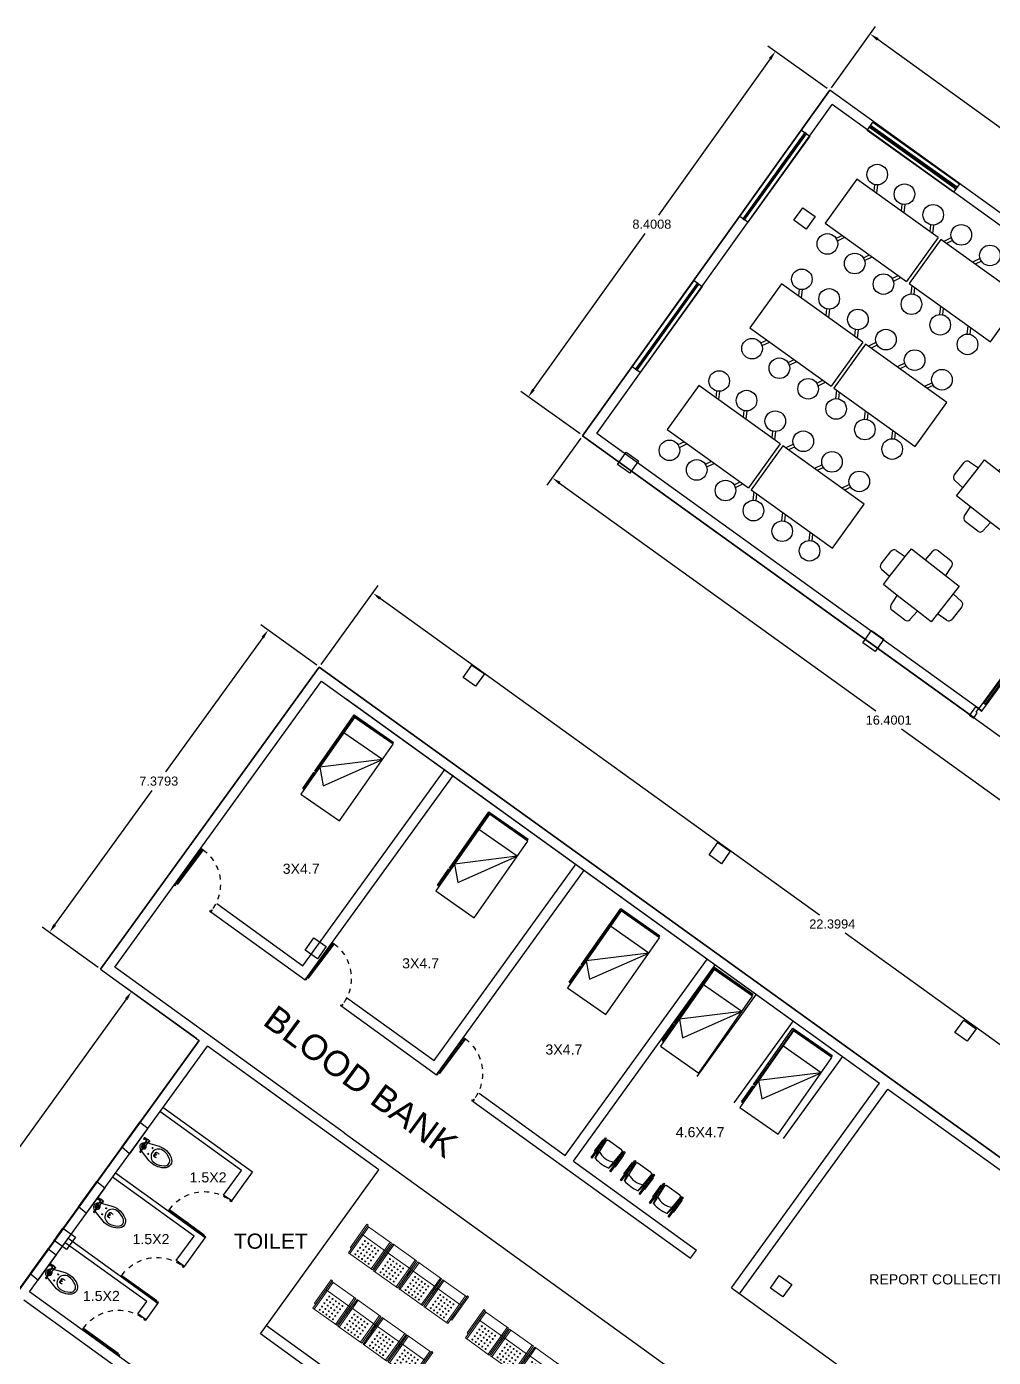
# Model space of a CAD drawing. Header units: metres. Extents: x 141303 to 146299, y 125960 to 127091.
# Drawn here: x 145969.35 to 145988.46, y 126181.59 to 126207.91 of the extents above; entities that cross this region are included whole.
import ezdxf

# ---------------------------------------------------------------- set-up
doc = ezdxf.new("R2010")
doc.units = ezdxf.units.M
doc.header["$MEASUREMENT"] = 0
doc.linetypes.add('C08_MUROS SERVICIOS$0$HIDDE100', pattern=[0.16, 0.1, -0.06])
for name, color, linetype in [('DIMENSION', 50, 'Continuous'), ('door', 12, 'Continuous'), ('FURNITURE', 6, 'Continuous'), ('WINDOW', 244, 'Continuous')]:
    doc.layers.add(name, color=color, linetype=linetype)
for name, color, linetype, lineweight in [('LETTERING', 50, 'Continuous', 30), ('new column', 4, 'Continuous', 25), ('NVMI_WALL', 7, 'Continuous', 30), ('PLINTH', 80, 'Continuous', 30)]:
    doc.layers.add(name, color=color, linetype=linetype, lineweight=lineweight)
doc.layers.get('0').off()
doc.styles.get("Standard").update_dxf_attribs({"font": 'arial.ttf'})
doc.dimstyles.get("Standard").update_dxf_attribs({"dimtxt": 0.18, "dimasz": 0.18, "dimexe": 0.18, "dimexo": 0.0625, "dimgap": 0.09, "dimtad": 0, "dimtih": 1, "dimtoh": 1, "dimdec": 4, "dimzin": 0, "dimdsep": 46, "dimtxsty": 'Standard', "dimcen": 0.09, "dimadec": 0, "dimazin": 0, "dimtfac": 1, "dimtdec": 4, "dimtofl": 0, "dimtmove": 0, "dimatfit": 3, "dimfxl": 1, "dimtolj": 1, "dimtzin": 0, "dimarcsym": 0})

# ---------------------------------------------------------------- blocks, each defined once
blk = doc.blocks.new('C08_MUROS SERVICIOS$0$DOOR 1.20')
at = {"linetype": 'C08_MUROS SERVICIOS$0$HIDDE100'}
blk.add_lwpolyline([(187.586, 86.339, -0.424767), (188.786, 87.579)], format="xyb", dxfattribs=at)
at = {"linetype": 'ByBlock'}
blk.add_lwpolyline([(188.826, 86.379), (188.826, 87.579), (188.786, 87.579), (188.786, 86.379), (188.826, 86.379)], dxfattribs=at)
for points in [[(188.826, 87.559), (188.786, 87.559), (188.786, 87.579), (188.826, 87.579)], [(188.821, 87.41), (188.791, 87.41), (188.791, 87.419), (188.821, 87.419)], [(188.796, 87.419), (188.816, 87.419), (188.816, 87.41), (188.796, 87.41)], [(188.791, 86.999), (188.821, 86.999), (188.821, 86.919), (188.791, 86.919)], [(188.826, 86.379), (188.786, 86.379), (188.786, 86.399), (188.826, 86.399)], [(188.821, 86.469), (188.791, 86.469), (188.791, 86.479), (188.821, 86.479)], [(188.796, 86.479), (188.816, 86.479), (188.816, 86.469), (188.796, 86.469)]]:
    blk.add_lwpolyline(points, close=True)
blk.add_lwpolyline([(188.821, 86.399), (188.821, 87.559), (188.791, 87.559), (188.791, 86.399)], close=True, dxfattribs=at)
for points in [[(187.576, 86.379), (187.576, 86.309), (187.606, 86.309), (187.606, 86.339), (187.586, 86.339), (187.586, 86.379), (187.576, 86.379)], [(188.836, 86.379), (188.836, 86.309), (188.806, 86.309), (188.806, 86.339), (188.826, 86.339), (188.826, 86.379), (188.836, 86.379)]]:
    blk.add_lwpolyline(points)
blk = doc.blocks.new('A$C0A95752C')
for p, q in [((35, 710), (35, 790)), ((35, 790), (75, 790)), ((35, 710), (35, 180)), ((75, 710), (35, 710)), ((75, 710), (35, 710)), ((45, 710), (45, 180)), ((65, 710), (45, 710)), ((65, 180), (65, 710)), ((75, 790), (75, 710)), ((75, 180), (75, 710)), ((1425, 790), (1425, 710)), ((1465, 790), (1425, 790)), ((1425, 710), (1465, 710)), ((1425, 180), (1425, 710)), ((1425, 710), (1465, 710)), ((1435, 180), (1435, 710)), ((1435, 710), (1455, 710)), ((1455, 710), (1455, 180)), ((1465, 710), (1465, 790)), ((1465, 710), (1465, 180)), ((35, 180), (35, 100)), ((75, 180), (35, 180)), ((35, 180), (75, 180)), ((45, 180), (65, 180)), ((75, 100), (75, 180)), ((1465, 180), (1425, 180)), ((1425, 100), (1425, 180)), ((1425, 180), (1465, 180)), ((1455, 180), (1435, 180)), ((1465, 180), (1465, 100)), ((0, 100), (0, 0)), ((35, 100), (0, 100)), ((35, 100), (75, 100)), ((35, 60), (35, 100)), ((50, 60), (35, 60)), ((50, 50), (50, 60)), ((50, 0), (50, 50)), ((1465, 100), (1425, 100)), ((1450, 50), (1450, 60)), ((1450, 60), (1465, 60)), ((1450, 0), (1450, 50)), ((1465, 100), (1500, 100)), ((1465, 60), (1465, 100)), ((1500, 100), (1500, 0)), ((0, 0), (50, 0)), ((1500, 0), (1450, 0))]:
    blk.add_line(p, q)
blk.add_arc((1422, 117), 673, 89.7657, 181.4438)
blk.add_ellipse((74, 151), major_axis=(667, -122), ratio=0.940794, start_param=0.11153, end_param=1.73917)
blk = doc.blocks.new('mesa7')
at = {"layer": 'FURNITURE', "linetype": 'ByBlock'}
for p, q in [((-0.05, 0.4), (-1.525, 0.4)), ((-1.525, 0.4), (-1.525, -0.4)), ((-1.217, 0.486), (-1.169, 0.4)), ((-1.178, 0.508), (-1.119, 0.4)), ((-0.722, 0.486), (-0.674, 0.4)), ((-0.683, 0.508), (-0.623, 0.4)), ((-0.201, 0.486), (-0.153, 0.4)), ((-0.162, 0.508), (-0.103, 0.4)), ((-0.05, -0.4), (-0.05, 0.4)), ((0, -0.4), (0, 0.4)), ((1.475, 0.4), (0, 0.4)), ((0.16, 0.508), (0.101, 0.4)), ((0.199, 0.486), (0.151, 0.4)), ((0.681, 0.508), (0.621, 0.4)), ((0.72, 0.486), (0.672, 0.4)), ((1.176, 0.508), (1.117, 0.4)), ((1.215, 0.486), (1.167, 0.4)), ((1.475, -0.4), (1.475, 0.4)), ((-1.525, -0.4), (-0.05, -0.4)), ((-1.217, -0.486), (-1.169, -0.4)), ((-1.178, -0.508), (-1.119, -0.4)), ((-0.722, -0.486), (-0.674, -0.4)), ((-0.683, -0.508), (-0.623, -0.4)), ((-0.201, -0.486), (-0.153, -0.4)), ((-0.162, -0.508), (-0.103, -0.4)), ((0, -0.4), (1.475, -0.4)), ((0.16, -0.508), (0.101, -0.4)), ((0.199, -0.486), (0.151, -0.4)), ((0.681, -0.508), (0.621, -0.4)), ((0.72, -0.486), (0.672, -0.4)), ((1.176, -0.508), (1.117, -0.4)), ((1.215, -0.486), (1.167, -0.4))]:
    blk.add_line(p, q, dxfattribs=at)
for centre in [(-1.271, 0.629), (-0.776, 0.629), (-0.255, 0.629), (0.253, 0.629), (0.774, 0.629), (1.269, 0.629), (-1.271, -0.629), (-0.776, -0.629), (-0.255, -0.629), (0.253, -0.629), (0.774, -0.629), (1.269, -0.629)]:
    blk.add_circle(centre, 0.152, dxfattribs=at)
blk = doc.blocks.new('C03_MOB-EQUIP HOSP MI-CG$0$005_HOSP_MEDINTERNA&CIRGENERAL$0$005_HOSP_MEDINTERNA&CIRGENERAL$0$Nivel 02_APOYOS Y SERVICIOS$0$CAMA')
for p, q in [((494738.526, 2131918.663), (494739.526, 2131918.663)), ((494738.526, 2131916.663), (494738.526, 2131918.663)), ((494739.526, 2131918.663), (494739.526, 2131916.663)), ((494738.487, 2131918.543), (494738.512, 2131918.543)), ((494738.512, 2131918.127), (494738.487, 2131918.127)), ((494738.526, 2131917.963), (494738.809, 2131918.246)), ((494738.809, 2131918.246), (494739.526, 2131917.061)), ((494739.526, 2131917.061), (494738.526, 2131917.963)), ((494739.526, 2131917.061), (494738.526, 2131917.061)), ((494739.526, 2131916.663), (494738.526, 2131916.663))]:
    blk.add_line(p, q)
for points in [[(494738.487, 2131918.543), (494738.487, 2131918.127)], [(494738.512, 2131918.127), (494738.512, 2131918.543)]]:
    blk.add_lwpolyline(points)
blk.add_lwpolyline([(494738.487, 2131916.625), (494739.506, 2131916.625), (494739.506, 2131916.647), (494738.512, 2131916.647), (494738.512, 2131918.093), (494738.487, 2131918.093), (494738.487, 2131916.625), (494738.487, 2131916.625)], close=True)
blk = doc.blocks.new('18140101')
for p, q in [((-0.475, -0.068), (-0.483, -0.068)), ((-0.068, -0.068), (-0.059, -0.068))]:
    blk.add_line(p, q)
for points in [[(-0.492, -0.076), (-0.492, -0.208), (-0.51, -0.208), (-0.51, 0.276), (-0.492, 0.276), (-0.492, 0.012, 0.414214), (-0.483, 0.003), (-0.475, 0.003)], [(-0.068, 0.003), (-0.059, 0.003, 0.414214), (-0.051, 0.012), (-0.051, 0.276), (-0.033, 0.276), (-0.033, -0.208), (-0.051, -0.208), (-0.051, -0.076)], [(-0.51, 0.012, 0.414214), (-0.483, -0.015), (-0.475, -0.015)], [(-0.43, -0.2, -0.414214), (-0.475, -0.156), (-0.475, 0.074), (-0.439, 0.239), (-0.465, -0.161, 0.392815), (-0.43, -0.2), (-0.112, -0.2, 0.392815), (-0.078, -0.161), (-0.104, 0.239), (-0.068, 0.074), (-0.068, -0.156, -0.414214), (-0.112, -0.2)], [(-0.068, -0.015), (-0.059, -0.015, 0.414214), (-0.033, 0.012, 0.414214)], [(-0.475, -0.05), (-0.483, -0.05, 0.414214), (-0.51, -0.076, 0.414214)], [(-0.033, -0.076, 0.414214), (-0.059, -0.05), (-0.068, -0.05)]]:
    blk.add_lwpolyline(points, format="xyb")
for points in [[(-0.51, 0.138), (-0.528, 0.138), (-0.528, -0.147), (-0.51, -0.147)], [(-0.033, 0.138), (-0.015, 0.138), (-0.015, -0.147), (-0.033, -0.147)]]:
    blk.add_lwpolyline(points)
for centre, radius, start, end in [((-0.272, -0.28), 0.406, 64.1271, 115.8575), ((-0.271, -0.445), 0.704, 76.2765, 103.7235), ((-0.483, -0.076), 0.00883, 90, 180), ((-0.059, -0.076), 0.00883, 0, 90)]:
    blk.add_arc(centre, radius, start, end)
blk = doc.blocks.new('MESA CUADRADA SET-03')
at = {"layer": 'FURNITURE'}
for p, q in [((-0.252, 0.453), (-0.236, 0.671)), ((-0.157, 0.746), (0.157, 0.746)), ((0.236, 0.671), (0.252, 0.453)), ((-0.597, 0.252), (-0.597, 0.453)), ((-0.597, 0.453), (-0.252, 0.453)), ((-0.252, 0.453), (0.252, 0.453)), ((0.252, 0.453), (0.603, 0.453)), ((0.603, 0.453), (0.603, 0.251)), ((-0.89, -0.157), (-0.89, 0.157)), ((-0.816, 0.236), (-0.597, 0.252)), ((-0.597, -0.252), (-0.597, 0.252)), ((0.603, 0.251), (0.603, -0.251)), ((0.603, 0.251), (0.816, 0.236)), ((0.89, 0.157), (0.89, -0.157)), ((-0.597, -0.252), (-0.816, -0.236)), ((-0.597, -0.447), (-0.597, -0.252)), ((0.816, -0.236), (0.603, -0.251)), ((0.603, -0.251), (0.603, -0.447)), ((-0.252, -0.447), (-0.597, -0.447)), ((0.252, -0.447), (-0.252, -0.447)), ((-0.236, -0.671), (-0.252, -0.447)), ((0.252, -0.447), (0.236, -0.671)), ((0.603, -0.447), (0.252, -0.447)), ((0.157, -0.746), (-0.157, -0.746))]:
    blk.add_line(p, q, dxfattribs=at)
for centre, start, end in [((-0.157, 0.666), 90, 175.9667), ((0.157, 0.666), 4.0333, 90), ((-0.81, 0.157), 94.0333, 180), ((0.81, 0.157), 0, 85.9667), ((-0.81, -0.157), 180, 265.9667), ((0.81, -0.157), 274.0333, 0), ((-0.157, -0.666), 184.0333, 270), ((0.157, -0.666), 270, 355.9667)]:
    blk.add_arc(centre, 0.08, start, end, dxfattribs=at)
blk = doc.blocks.new('*D324')
at = {"layer": 'Defpoints', "color": 0, "transparency": 16777216}
for p in [(145972.754, 126187.857), (145954.759, 126165.727), (145956.093, 126164.765)]:
    blk.add_point(p, dxfattribs=at)
at = {"layer": 'DIMENSION', "color": 0, "lineweight": -2, "transparency": 16777216}
for p, q in [((145972.704, 126187.893), (145971.274, 126188.925)), ((145971.315, 126188.673), (145963.221, 126177.455)), ((145954.864, 126165.873), (145962.958, 126177.091)), ((145956.042, 126164.801), (145954.613, 126165.833))]:
    blk.add_line(p, q, dxfattribs=at)
at = {"layer": 'DIMENSION', "color": 0, "transparency": 16777216}
for points in [[(145971.291, 126188.691), (145971.339, 126188.656), (145971.42, 126188.819)], [(145954.84, 126165.891), (145954.888, 126165.856), (145954.759, 126165.727)]]:
    blk.add_solid(points, dxfattribs=at)
at = {"layer": 'DIMENSION', "color": 0, "transparency": 16777216, "insert": (145963.09, 126177.273), "char_height": 0.18, "attachment_point": 5}
blk.add_mtext('\\A1;28.4754', dxfattribs=at)
blk = doc.blocks.new('*D325')
at = {"layer": 'Defpoints', "color": 0, "transparency": 16777216}
for p in [(145974.121, 126195.975), (145975.133, 126195.243), (145970.809, 126189.263)]:
    blk.add_point(p, dxfattribs=at)
at = {"layer": 'DIMENSION', "color": 0, "lineweight": -2, "transparency": 16777216}
for p, q in [((145974.015, 126195.829), (145972.09, 126193.167)), ((145975.082, 126195.28), (145973.975, 126196.08)), ((145969.903, 126190.141), (145971.827, 126192.803)), ((145970.759, 126189.3), (145969.651, 126190.1))]:
    blk.add_line(p, q, dxfattribs=at)
at = {"layer": 'DIMENSION', "color": 0, "transparency": 16777216}
for points in [[(145973.991, 126195.847), (145974.04, 126195.811), (145974.121, 126195.975)], [(145969.878, 126190.158), (145969.927, 126190.123), (145969.797, 126189.995)]]:
    blk.add_solid(points, dxfattribs=at)
at = {"layer": 'DIMENSION', "color": 0, "transparency": 16777216, "insert": (145971.959, 126192.985), "char_height": 0.18, "attachment_point": 5}
blk.add_mtext('\\A1;7.3793', dxfattribs=at)
blk = doc.blocks.new('*D326')
at = {"layer": 'Defpoints', "color": 0, "transparency": 16777216}
for p in [(145975.133, 126195.243), (145994.36, 126183.61), (145993.304, 126182.146)]:
    blk.add_point(p, dxfattribs=at)
at = {"layer": 'DIMENSION', "color": 0, "lineweight": -2, "transparency": 16777216}
for p, q in [((145975.17, 126195.294), (145976.294, 126196.854)), ((145976.335, 126196.603), (145985.022, 126190.341)), ((145994.214, 126183.716), (145985.527, 126189.977)), ((145993.341, 126182.196), (145994.465, 126183.756))]:
    blk.add_line(p, q, dxfattribs=at)
at = {"layer": 'DIMENSION', "color": 0, "transparency": 16777216}
for points in [[(145976.353, 126196.627), (145976.317, 126196.578), (145976.189, 126196.708)], [(145994.232, 126183.74), (145994.197, 126183.691), (145994.36, 126183.61)]]:
    blk.add_solid(points, dxfattribs=at)
at = {"layer": 'DIMENSION', "color": 0, "transparency": 16777216, "insert": (145985.275, 126190.159), "char_height": 0.18, "attachment_point": 5}
blk.add_mtext('\\A1;22.3994', dxfattribs=at)
blk = doc.blocks.new('*D349')
at = {"layer": 'Defpoints', "color": 0, "transparency": 16777216}
for p in [(145985.224, 126206.654), (145992.628, 126203.009), (145991.826, 126201.895)]:
    blk.add_point(p, dxfattribs=at)
at = {"layer": 'DIMENSION', "color": 0, "lineweight": -2, "transparency": 16777216}
for p, q in [((145985.261, 126206.705), (145986.132, 126207.913)), ((145986.173, 126207.662), (145989.075, 126205.57)), ((145992.482, 126203.114), (145989.58, 126205.206)), ((145991.862, 126201.946), (145992.733, 126203.155))]:
    blk.add_line(p, q, dxfattribs=at)
at = {"layer": 'DIMENSION', "color": 0, "transparency": 16777216}
for points in [[(145986.19, 126207.686), (145986.155, 126207.638), (145986.027, 126207.767)], [(145992.5, 126203.138), (145992.465, 126203.09), (145992.628, 126203.009)]]:
    blk.add_solid(points, dxfattribs=at)
at = {"layer": 'DIMENSION', "color": 0, "transparency": 16777216, "insert": (145989.328, 126205.388), "char_height": 0.18, "attachment_point": 5}
blk.add_mtext('\\A1;8.1376', dxfattribs=at)
blk = doc.blocks.new('*D350')
at = {"layer": 'Defpoints', "color": 0, "transparency": 16777216}
for p in [(145984.151, 126207.421), (145985.224, 126206.654), (145980.339, 126199.82)]:
    blk.add_point(p, dxfattribs=at)
at = {"layer": 'DIMENSION', "color": 0, "lineweight": -2, "transparency": 16777216}
for p, q in [((145985.173, 126206.69), (145984.004, 126207.526)), ((145984.046, 126207.275), (145981.838, 126204.186)), ((145979.37, 126200.734), (145981.578, 126203.822)), ((145980.288, 126199.856), (145979.119, 126200.692))]:
    blk.add_line(p, q, dxfattribs=at)
at = {"layer": 'DIMENSION', "color": 0, "transparency": 16777216}
for points in [[(145984.022, 126207.292), (145984.07, 126207.257), (145984.151, 126207.421)], [(145979.345, 126200.751), (145979.394, 126200.716), (145979.265, 126200.587)]]:
    blk.add_solid(points, dxfattribs=at)
at = {"layer": 'DIMENSION', "color": 0, "transparency": 16777216, "insert": (145981.708, 126204.004), "char_height": 0.18, "attachment_point": 5}
blk.add_mtext('\\A1;8.4008', dxfattribs=at)
blk = doc.blocks.new('*D351')
at = {"layer": 'Defpoints', "color": 0, "transparency": 16777216}
for p in [(145980.339, 126199.82), (145979.739, 126198.988), (145993.644, 126190.231)]:
    blk.add_point(p, dxfattribs=at)
at = {"layer": 'DIMENSION', "color": 0, "lineweight": -2, "transparency": 16777216}
for p, q in [((145980.302, 126199.769), (145979.634, 126198.841)), ((145979.885, 126198.882), (145986.139, 126194.375)), ((145992.898, 126189.504), (145986.644, 126194.011)), ((145993.607, 126190.18), (145992.939, 126189.253))]:
    blk.add_line(p, q, dxfattribs=at)
at = {"layer": 'DIMENSION', "color": 0, "transparency": 16777216}
for points in [[(145979.903, 126198.907), (145979.867, 126198.858), (145979.739, 126198.988)], [(145992.915, 126189.528), (145992.88, 126189.48), (145993.044, 126189.399)]]:
    blk.add_solid(points, dxfattribs=at)
at = {"layer": 'DIMENSION', "color": 0, "transparency": 16777216, "insert": (145986.391, 126194.193), "char_height": 0.18, "attachment_point": 5}
blk.add_mtext('\\A1;16.4001', dxfattribs=at)
blk = doc.blocks.new('flux caroni')
for p, q in [((-0.085, -0.238), (-0.055, -0.238)), ((-0.07, -0.223), (-0.07, -0.253)), ((-0.037, -0.076), (-0.037, -0.096)), ((0.036, -0.086), (-0.036, -0.086)), ((0, -0.121), (0, -0.05)), ((0.101, -0.068), (0.024, -0.068)), ((0.101, -0.103), (0.024, -0.103)), ((0.055, -0.238), (0.085, -0.238)), ((0.07, -0.223), (0.07, -0.253)), ((0.123, -0.062), (0.123, -0.005)), ((0.131, -0.062), (0.131, -0.052)), ((0.146, -0.052), (0.146, -0.062)), ((0.154, -0.005), (0.154, -0.062))]:
    blk.add_line(p, q)
for points in [[(0.118, 0), (0.121, -0.005), (0.156, -0.005), (0.159, 0)], [(-0.04, -0.076), (-0.042, -0.079), (-0.042, -0.092), (-0.04, -0.096)], [(-0.028, -0.076), (-0.04, -0.076), (-0.04, -0.096), (-0.028, -0.096)]]:
    blk.add_lwpolyline(points)
for points in [[(0.1, -0.103), (0.171, -0.329, -0.220845), (0.12, -0.641, -0.267949), (0, -0.711, -0.267949), (-0.12, -0.641, -0.220845), (-0.171, -0.329), (-0.097, -0.094, -0.200507)], [(-0.042, -0.079), (-0.123, -0.075, 0.428639), (-0.129, -0.08), (-0.129, -0.085), (-0.129, -0.09, 0.42603), (-0.123, -0.095), (-0.042, -0.092)], [(-0.09, -0.077, -0.184776), (-0.017, -0.013, -0.178359), (0.017, -0.013, -0.164856), (0.085, -0.068)], [(0.106, -0.103), (0.115, -0.103, -0.39071), (0.121, -0.109, 0.39071), (0.122, -0.11), (0.153, -0.11, 0.368077), (0.154, -0.109, 0.077411), (0.154, -0.062)], [(0.106, -0.068), (0.115, -0.068, 0.331964), (0.122, -0.062)], [(0.122, -0.11), (0.122, -0.111, 0.414214), (0.123, -0.112), (0.152, -0.112, 0.414214), (0.153, -0.111), (0.153, -0.11)], [(0.152, -0.112), (0.152, -0.116, -0.414214), (0.151, -0.117), (0.124, -0.117, -0.414214), (0.123, -0.116), (0.123, -0.112)], [(0.148, -0.117), (0.148, -0.12, -0.414214), (0.147, -0.121), (0.137, -0.121), (0.127, -0.121, -0.414214), (0.126, -0.12), (0.126, -0.117)], [(-0.044, -0.411, -0.060428), (-0.049, -0.358, -0.405477), (-0.034, -0.344), (0, -0.344), (0.034, -0.344, -0.405477), (0.049, -0.358, -0.060428), (0.044, -0.411)], [(0.048, -0.381, 0.43678), (0.019, -0.349), (0, -0.349), (-0.019, -0.349, 0.43678), (-0.048, -0.381)], [(0.004, -0.361), (0.004, -0.364, 0.310791), (0.006, -0.366, -0.034503), (0.007, -0.367, -0.106031), (0.009, -0.369, -0.162613), (0.01, -0.371, -0.162613), (0.009, -0.373, -0.106031), (0.007, -0.375, -0.069899), (0.004, -0.376, -0.056135), (0, -0.376, -0.056135), (-0.004, -0.376, -0.069899), (-0.007, -0.375, -0.106031), (-0.009, -0.373, -0.162613), (-0.01, -0.371, -0.162613), (-0.009, -0.369, -0.106031), (-0.007, -0.367, -0.034503), (-0.006, -0.366, 0.310791), (-0.004, -0.364), (-0.004, -0.361)]]:
    blk.add_lwpolyline(points, format="xyb")
for points in [[(0.104, -0.106), (0.104, -0.106, -0.414214), (0.101, -0.103), (0.101, -0.068, -0.414214), (0.104, -0.065), (0.104, -0.065, -0.414214), (0.106, -0.068), (0.106, -0.103, -0.414214)], [(0, -0.673, 0.267949), (0.087, -0.622, 0.149412), (0.146, -0.431, 0.414214), (0, -0.285, 0.414214), (-0.146, -0.431, 0.149412), (-0.087, -0.622, 0.267949)]]:
    blk.add_lwpolyline(points, format="xyb", close=True)
blk.add_lwpolyline([(0.155, -0.062), (0.122, -0.062), (0.121, -0.061), (0.121, -0.053), (0.122, -0.052), (0.155, -0.052), (0.156, -0.053), (0.156, -0.061)], close=True)
for centre, radius in [((-0.07, -0.238), 0.008), ((0, -0.086), 0.0297), ((0, -0.086), 0.0204), ((0.07, -0.238), 0.008)]:
    blk.add_circle(centre, radius)
for start, end in [(21.9459, 172.1193), (187.7161, 338.3331)]:
    blk.add_arc((0, -0.086), 0.0474, start, end)
blk = doc.blocks.new('C05 _MOB-EQUIP URGENCIAS Y TOCOCIRUGÍA$0$006_URGENCIAS & TOCOCIRUGÍA$0$sala espera urgencias')
at = {"lineweight": 0}
for p, q in [((261.572, -7.31), (260.992, -7.31)), ((262.182, -7.31), (261.602, -7.31)), ((262.792, -7.31), (262.212, -7.31)), ((263.402, -7.31), (262.822, -7.31))]:
    blk.add_line(p, q, dxfattribs=at)
for points in [[(260.992, -6.96), (260.962, -6.96), (260.962, -7.53), (260.992, -7.53)], [(260.992, -6.86), (261.572, -6.86), (261.572, -7.31), (260.992, -7.31)], [(261.022, -6.86), (260.992, -6.86), (260.992, -7.51), (261.022, -7.51)], [(261.542, -6.86), (261.572, -6.86), (261.572, -7.51), (261.542, -7.51)], [(261.602, -6.86), (262.182, -6.86), (262.182, -7.31), (261.602, -7.31)], [(261.632, -6.86), (261.602, -6.86), (261.602, -7.51), (261.632, -7.51)], [(262.152, -6.86), (262.182, -6.86), (262.182, -7.51), (262.152, -7.51)], [(262.212, -6.86), (262.792, -6.86), (262.792, -7.31), (262.212, -7.31)], [(262.242, -6.86), (262.212, -6.86), (262.212, -7.51), (262.242, -7.51)], [(262.762, -6.86), (262.792, -6.86), (262.792, -7.51), (262.762, -7.51)], [(262.822, -6.86), (263.402, -6.86), (263.402, -7.31), (262.822, -7.31)], [(262.852, -6.86), (262.822, -6.86), (262.822, -7.51), (262.852, -7.51)], [(263.372, -6.86), (263.402, -6.86), (263.402, -7.51), (263.372, -7.51)], [(263.402, -6.96), (263.432, -6.96), (263.432, -7.53), (263.402, -7.53)], [(260.992, -7.31), (261.572, -7.31), (261.572, -7.51), (260.992, -7.51)], [(261.572, -7.175), (261.602, -7.175), (261.602, -7.265), (261.572, -7.265)], [(261.602, -7.31), (262.182, -7.31), (262.182, -7.51), (261.602, -7.51)], [(262.182, -7.175), (262.212, -7.175), (262.212, -7.265), (262.182, -7.265)], [(262.212, -7.31), (262.792, -7.31), (262.792, -7.51), (262.212, -7.51)], [(262.792, -7.175), (262.822, -7.175), (262.822, -7.265), (262.792, -7.265)], [(262.822, -7.31), (263.402, -7.31), (263.402, -7.51), (262.822, -7.51)]]:
    blk.add_lwpolyline(points, close=True, dxfattribs=at)
for centre in [(261.122, -6.915), (261.122, -6.995), (261.122, -7.075), (261.202, -6.915), (261.202, -6.995), (261.202, -7.075), (261.282, -6.915), (261.282, -6.995), (261.282, -7.075), (261.362, -6.915), (261.362, -6.995), (261.362, -7.075), (261.442, -6.915), (261.442, -6.995), (261.442, -7.075), (261.732, -6.915), (261.732, -6.995), (261.732, -7.075), (261.812, -6.915), (261.812, -6.995), (261.812, -7.075), (261.892, -6.915), (261.892, -6.995), (261.892, -7.075), (261.972, -6.915), (261.972, -6.995), (261.972, -7.075), (262.052, -6.915), (262.052, -6.995), (262.052, -7.075), (262.342, -6.915), (262.342, -6.995), (262.342, -7.075), (262.422, -6.915), (262.422, -6.995), (262.422, -7.075), (262.502, -6.915), (262.502, -6.995), (262.502, -7.075), (262.582, -6.915), (262.582, -6.995), (262.582, -7.075), (262.662, -6.915), (262.662, -6.995), (262.662, -7.075), (262.952, -6.915), (262.952, -6.995), (262.952, -7.075), (263.032, -6.915), (263.032, -6.995), (263.032, -7.075), (263.112, -6.915), (263.112, -6.995), (263.112, -7.075), (263.192, -6.915), (263.192, -6.995), (263.192, -7.075), (263.272, -6.915), (263.272, -6.995), (263.272, -7.075), (261.122, -7.156), (261.122, -7.236), (261.202, -7.156), (261.202, -7.236), (261.282, -7.156), (261.282, -7.236), (261.362, -7.156), (261.362, -7.236), (261.442, -7.156), (261.442, -7.236), (261.732, -7.156), (261.732, -7.236), (261.812, -7.156), (261.812, -7.236), (261.892, -7.156), (261.892, -7.236), (261.972, -7.156), (261.972, -7.236), (262.052, -7.156), (262.052, -7.236), (262.342, -7.156), (262.342, -7.236), (262.422, -7.156), (262.422, -7.236), (262.502, -7.156), (262.502, -7.236), (262.582, -7.156), (262.582, -7.236), (262.662, -7.156), (262.662, -7.236), (262.952, -7.156), (262.952, -7.236), (263.032, -7.156), (263.032, -7.236), (263.112, -7.156), (263.112, -7.236), (263.192, -7.156), (263.192, -7.236), (263.272, -7.156), (263.272, -7.236)]:
    blk.add_circle(centre, 0.01, dxfattribs=at)
blk = doc.blocks.new('C05 _MUROS URGENCIAS Y TOCOCIRUGÍA$0$VENTANA FACH  2.10 X 1.00')
at = {"elevation": 0}
for points in [[(194.2, -606.543), (194.2, -606.583), (194.24, -606.583), (194.24, -606.543)], [(196.26, -606.543), (196.26, -606.583), (196.3, -606.583), (196.3, -606.543)]]:
    blk.add_lwpolyline(points, close=True, dxfattribs=at)
at = {"layer": 'door', "linetype": 'ByBlock', "elevation": 0}
for points in [[(196.3, -606.663), (194.2, -606.663), (194.2, -606.463), (196.3, -606.463), (196.3, -606.663)], [(194.24, -606.553), (196.26, -606.553)], [(194.24, -606.563), (196.26, -606.563)], [(194.24, -606.573), (196.26, -606.573)]]:
    blk.add_lwpolyline(points, dxfattribs=at)
blk.add_lwpolyline([(194.2, -606.583), (196.3, -606.583), (196.3, -606.543), (194.2, -606.543)], close=True, dxfattribs=at)

msp = doc.modelspace()

# ---------------------------------------------------------------- linework, layer by layer
at = {"layer": 'new column'}
for p, q in [((145984.51752, 126204.08296), (145984.69146, 126204.32739)), ((145984.69146, 126204.32739), (145984.93589, 126204.15345)), ((145984.76195, 126203.90902), (145984.51752, 126204.08296)), ((145984.93589, 126204.15345), (145984.76195, 126203.90902)), ((145981.0257, 126199.24969), (145981.19964, 126199.49412)), ((145981.19964, 126199.49412), (145981.44407, 126199.32018)), ((145981.44407, 126199.32018), (145981.27013, 126199.07575)), ((145981.27013, 126199.07575), (145981.0257, 126199.24969)), ((145985.87862, 126195.7237), (145986.05256, 126195.96812)), ((145986.05256, 126195.96812), (145986.29699, 126195.79418)), ((145986.12305, 126195.54976), (145985.87862, 126195.7237)), ((145986.29699, 126195.79418), (145986.12305, 126195.54976)), ((145977.97786, 126195.03688), (145978.1518, 126195.2813)), ((145978.1518, 126195.2813), (145978.39622, 126195.10736)), ((145978.39622, 126195.10736), (145978.22228, 126194.86294)), ((145978.22228, 126194.86294), (145977.97786, 126195.03688)), ((145982.83811, 126191.52703), (145983.01204, 126191.77146)), ((145983.01204, 126191.77146), (145983.25647, 126191.59752)), ((145983.08253, 126191.35309), (145982.83811, 126191.52703)), ((145983.25647, 126191.59752), (145983.08253, 126191.35309)), ((145974.85093, 126189.64327), (145975.02487, 126189.8877)), ((145975.02487, 126189.8877), (145975.26929, 126189.71376)), ((145975.09536, 126189.46933), (145974.85093, 126189.64327)), ((145975.26929, 126189.71376), (145975.09536, 126189.46933)), ((145987.70013, 126188.01324), (145987.87407, 126188.25767)), ((145987.87407, 126188.25767), (145988.1185, 126188.08373)), ((145987.94456, 126187.83931), (145987.70013, 126188.01324)), ((145988.1185, 126188.08373), (145987.94456, 126187.83931)), ((145969.89104, 126183.89619), (145970.06498, 126184.14061)), ((145970.06498, 126184.14061), (145970.30941, 126183.96667)), ((145970.13547, 126183.72225), (145969.89104, 126183.89619)), ((145970.30941, 126183.96667), (145970.13547, 126183.72225)), ((145984.05463, 126182.95823), (145984.22857, 126183.20266)), ((145984.22857, 126183.20266), (145984.473, 126183.02872)), ((145984.29906, 126182.78429), (145984.05463, 126182.95823)), ((145984.473, 126183.02872), (145984.29906, 126182.78429))]:
    msp.add_line(p, q, dxfattribs=at)
at = {"layer": 'NVMI_WALL'}
for p, q in [((145980.33871, 126199.81973), (145985.22428, 126206.65386)), ((145991.87646, 126201.85913), (145985.22428, 126206.65386)), ((145980.61773, 126199.86612), (145985.27021, 126206.37422)), ((145991.9224, 126201.57948), (145985.27021, 126206.37422)), ((145988.0772, 126194.24297), (145980.33917, 126199.82036)), ((145988.23551, 126194.3754), (145980.61773, 126199.86612)), ((145970.80944, 126189.26295), (145975.13311, 126195.24292)), ((145975.13311, 126195.24292), (145993.30433, 126182.14554)), ((145971.0887, 126189.30784), (145975.17817, 126194.9639)), ((145975.17817, 126194.9639), (145986.21099, 126187.01171)), ((145975.6563, 126194.61928), (145986.21099, 126187.01171)), ((145974.80883, 126189.3329), (145977.62106, 126193.22244)), ((145974.85372, 126189.05364), (145977.78314, 126193.10526)), ((145978.34199, 126192.68349), (145978.3504, 126192.69512)), ((145977.40201, 126187.45796), (145980.21425, 126191.3475)), ((145977.4469, 126187.1787), (145980.37632, 126191.23032)), ((145973.10705, 126190.56333), (145974.80883, 126189.3329)), ((145981.1002, 126190.69544), (145981.10566, 126190.70299)), ((145972.98986, 126190.40125), (145974.85372, 126189.05364)), ((145970.80944, 126189.26295), (145972.75433, 126187.85674)), ((145975.62677, 126186.0267), (145971.0887, 126189.30784)), ((145979.99519, 126185.58302), (145982.80743, 126189.47257)), ((145979.99519, 126185.58302), (145982.80743, 126189.47257)), ((145980.15727, 126185.46584), (145982.96951, 126189.35538)), ((145982.60544, 126187.14513), (145983.77988, 126188.76946)), ((145975.55573, 126188.54607), (145977.4469, 126187.1787)), ((145975.67291, 126188.70814), (145977.40201, 126187.45796)), ((145983.33555, 126186.61888), (145984.50921, 126188.24214)), ((145966.0648, 126178.60461), (145972.75433, 126187.85674)), ((145969.4047, 126182.8826), (145972.9202, 126187.74482)), ((145976.31008, 126185.29386), (145972.9202, 126187.74482)), ((145974.52726, 126186.58288), (145972.9202, 126187.74482)), ((145984.30904, 126185.91721), (145985.48166, 126187.53903)), ((145983.28157, 126182.96009), (145986.21099, 126187.01171)), ((145983.44364, 126182.84291), (145986.37324, 126186.89476)), ((145986.37324, 126186.89476), (145993.18738, 126181.98329)), ((145978.17623, 126186.65138), (145982.4712, 126183.54601)), ((145978.29342, 126186.81345), (145979.99519, 126185.58302)), ((145973.59171, 126185.2849), (145971.98274, 126186.44823)), ((145973.81225, 126185.24884), (145972.04133, 126186.52927)), ((145975.62677, 126186.0267), (145982.2718, 126181.22217)), ((145980.15727, 126185.46584), (145982.58838, 126183.70808)), ((145972.65616, 126183.98693), (145971.04527, 126185.15164)), ((145972.8767, 126183.95086), (145971.10386, 126185.23268)), ((145973.24088, 126184.79816), (145973.59171, 126185.2849)), ((145973.40295, 126184.68098), (145973.81225, 126185.24884)), ((145973.9712, 126182.04891), (145976.3118, 126185.29626)), ((145973.40403, 126184.6802), (145973.24088, 126184.79816)), ((145972.30532, 126183.50018), (145972.65616, 126183.98693)), ((145984.16027, 126184.17541), (145984.16447, 126184.17238)), ((145971.7206, 126182.68895), (145970.1078, 126183.85505)), ((145971.94115, 126182.65289), (145970.16639, 126183.93608)), ((145972.4674, 126183.383), (145972.8767, 126183.95086)), ((145972.46848, 126183.38222), (145972.30532, 126183.50018)), ((145982.4712, 126183.54601), (145982.58838, 126183.70808)), ((145983.28157, 126182.96009), (145986.36097, 126180.7336)), ((145971.8807, 126180.84559), (145969.28751, 126182.72053)), ((145971.98559, 126181.01655), (145969.4047, 126182.8826)), ((145971.54519, 126182.44558), (145971.7206, 126182.68895)), ((145971.70726, 126182.32839), (145971.54519, 126182.44558)), ((145971.70726, 126182.32839), (145971.94115, 126182.65289)), ((145979.93194, 126177.98595), (145974.08814, 126182.21116)), ((145979.81475, 126177.82387), (145973.9712, 126182.04891))]:
    msp.add_line(p, q, dxfattribs=at)
at = {"layer": 'PLINTH'}
for p, q in [((145985.22428, 126206.65386), (145980.33917, 126199.82036)), ((145991.87646, 126201.85913), (145985.22428, 126206.65386)), ((145980.33917, 126199.82036), (145993.64353, 126190.23089)), ((145975.13311, 126195.24292), (145970.80944, 126189.26295)), ((145989.5514, 126184.85055), (145975.13311, 126195.24292)), ((145970.80944, 126189.26295), (145972.75433, 126187.85674)), ((145972.75433, 126187.85674), (145956.05617, 126164.71408))]:
    msp.add_line(p, q, dxfattribs=at)
at = {"layer": 'WINDOW'}
for p, q in [((145971.22618, 126185.74223), (145971.5862, 126186.23781)), ((145971.74502, 126186.11731), (145971.37959, 126185.61481)), ((145971.5862, 126186.23781), (145971.74502, 126186.11731)), ((145971.37964, 126185.61482), (145971.22618, 126185.74223)), ((145970.37142, 126184.56736), (145970.73143, 126185.06294)), ((145970.73143, 126185.06294), (145970.89026, 126184.94244)), ((145970.89026, 126184.94244), (145970.52483, 126184.43994)), ((145970.52488, 126184.43995), (145970.37142, 126184.56736)), ((145969.41348, 126183.238), (145969.7735, 126183.73357)), ((145969.7735, 126183.73357), (145969.93232, 126183.61307)), ((145969.93232, 126183.61307), (145969.56689, 126183.11057)), ((145969.56694, 126183.11058), (145969.41348, 126183.238))]:
    msp.add_line(p, q, dxfattribs=at)

# ---------------------------------------------------------------- block references
at = {"layer": 'door'}
for name, p, xscale, yscale, zscale, rotation in [('A$C0A95752C', (145990.4123, 126192.52856), -0.001997828450149831, 0.001997828450149832, 0.001997828450149832, 323.9179439976875), ('C08_MUROS SERVICIOS$0$DOOR 1.20', (146042.71167, 126061.70865), -0.7088458887546231, 0.7088458887546228, 0.7088458887546228, 323.1595879282534), ('C08_MUROS SERVICIOS$0$DOOR 1.20', (146045.29976, 126059.84651), -0.7088458887546231, 0.7088458887546228, 0.7088458887546228, 323.1595879282534), ('C08_MUROS SERVICIOS$0$DOOR 1.20', (146047.89559, 126057.96553), -0.7088458887546231, 0.7088458887546228, 0.7088458887546228, 323.1595879282534), ('C08_MUROS SERVICIOS$0$DOOR 1.20', (146100.72705, 126256.8611), -0.7088458887546228, 0.7088458887546228, 0.7088458887546228, 54.25720381710381), ('C08_MUROS SERVICIOS$0$DOOR 1.20', (146099.78673, 126255.55914), -0.7088458887546228, 0.7088458887546228, 0.7088458887546228, 54.25720381710381), ('C08_MUROS SERVICIOS$0$DOOR 1.20', (146099.02585, 126254.51613), -0.7088458887546228, 0.7088458887546228, 0.7088458887546228, 54.25720381710381)]:
    msp.add_blockref(name, p, dxfattribs=dict(at, xscale=xscale, yscale=yscale, zscale=zscale, rotation=rotation))
at = {"layer": 'FURNITURE', "xscale": 1.341948139355893, "yscale": 1.341948139355893, "zscale": 1.341948139355893, "rotation": 144.3473204926615}
for p in [(145987.05519, 126203.3071), (145985.56588, 126201.23551), (145983.93161, 126199.22351)]:
    msp.add_blockref('mesa7', p, dxfattribs=at)
at = {"layer": 'FURNITURE', "rotation": 142.0054175784383}
for p in [(145988.48601, 126198.61596), (145987.03905, 126196.85928)]:
    msp.add_blockref('MESA CUADRADA SET-03', p, dxfattribs=at)
at = {"layer": 'FURNITURE', "linetype": 'ByBlock', "lineweight": 0, "xscale": -0.9261088121383856, "yscale": 0.9261088121383853, "zscale": 0.9261088121383854, "rotation": 145.0482691854597}
for p in [(901532.90617, 2006956.65963), (901535.571, 2006954.74492), (901538.17595, 2006952.83021), (901540.01611, 2006951.67354), (901541.5828, 2006950.46243)]:
    msp.add_blockref('C03_MOB-EQUIP HOSP MI-CG$0$005_HOSP_MEDINTERNA&CIRGENERAL$0$005_HOSP_MEDINTERNA&CIRGENERAL$0$Nivel 02_APOYOS Y SERVICIOS$0$CAMA', p, dxfattribs=at)
at = {"layer": 'FURNITURE', "extrusion": (-9.52109e-24, -2.30407e-23, -1), "xscale": -1.021510850963692, "yscale": 1.021510850963692, "zscale": 1.021510850963692, "rotation": 304.2264157423985}
for p in [(-145971.59155, 126185.8062), (-145970.67793, 126184.6146), (-145969.72958, 126183.30644)]:
    msp.add_blockref('flux caroni', p, dxfattribs=at)
at = {"layer": 'FURNITURE', "lineweight": 5, "rotation": 143.6913120002225}
for p in [(145980.6431, 126185.78249), (145981.22483, 126185.33421), (145981.79628, 126184.88533)]:
    msp.add_blockref('18140101', p, dxfattribs=at)
at = {"layer": 'FURNITURE', "linetype": 'ByBlock', "lineweight": 0, "rotation": 144.476254505971}
for p in [(146186.09986, 126025.02515), (146185.39474, 126023.9275), (146188.41256, 126023.33951)]:
    msp.add_blockref('C05 _MOB-EQUIP URGENCIAS Y TOCOCIRUGÍA$0$006_URGENCIAS & TOCOCIRUGÍA$0$sala espera urgencias', p, dxfattribs=at)
at = {"layer": 'WINDOW', "lineweight": 0, "extrusion": (1.344e-23, 1.53822e-23, -1), "xscale": -1, "rotation": 125.6854438093521}
for p in [(-146590.70413, 126009.7128, 0), (-146588.57696, 126006.73758, 0)]:
    msp.add_blockref('C05 _MUROS URGENCIAS Y TOCOCIRUGÍA$0$VENTANA FACH  2.10 X 1.00', p, dxfattribs=at)
at = {"layer": 'WINDOW', "lineweight": 0, "extrusion": (1.54124e-23, -1.34054e-23, -1), "xscale": -1, "rotation": 215.5565035347099}
msp.add_blockref('C05 _MUROS URGENCIAS Y TOCOCIRUGÍA$0$VENTANA FACH  2.10 X 1.00', (-145793.00096, 125598.3269, 0), dxfattribs=at)

# ---------------------------------------------------------------- texts
at = {"layer": 'LETTERING', "attachment_point": 1}
for s, width, gutter_width, insert, char_height in [('3X4.7', 1.6357247, 1, (145974.40935, 126191.3525), 0.2), ('3X4.7', 1.6357247, 1, (145976.77039, 126189.48182), 0.2), ('3X4.7', 1.6357247, 1, (145979.60336, 126187.7761), 0.2), ('4.6X4.7', 0.8424965, 1, (145982.1818, 126186.14178), 0.2), ('1.5X2', 0.5173324, 1, (145972.56854, 126185.24715), 0.2), ('1.5X2', 0.5173324, 1, (145971.43987, 126184.02566), 0.2), ('TOILET', 13.7463446, 1.5, (145973.44097, 126184.03549), 0.3), ('REPORT COLLECTION', 6.5642927, 1, (145986.00462, 126183.22929), 0.2), ('1.5X2', 0.5173324, 1, (145970.45928, 126182.9009), 0.2)]:
    msp.add_mtext_dynamic_manual_height_columns(s, width=width, gutter_width=gutter_width, heights=[0], dxfattribs=dict(at, insert=insert, char_height=char_height))
at = {"layer": 'LETTERING', "insert": (145974.28524, 126188.58378), "char_height": 0.496867, "attachment_point": 1, "rotation": 323.633974}
msp.add_mtext_dynamic_manual_height_columns('BLOOD BANK', width=9.571484, gutter_width=2.48434, heights=[0], dxfattribs=at)

# ---------------------------------------------------------------- dimensions: what is measured, and where the dimension line sits
at = {"layer": 'DIMENSION'}
for p1, p2, distance, picture, middle in [((145985.22428, 126206.65386), (145991.82561, 126201.89548), 1.37249, '*D349', (145989.3275, 126205.38806)), ((145980.33871, 126199.81973), (145985.22428, 126206.65386), 1.31965, '*D350', (145981.70795, 126204.00425)), ((145993.64353, 126190.23089), (145980.33871, 126199.81973), 1.02582, '*D351', (145986.39134, 126194.1931)), ((145975.13311, 126195.24292), (145993.30433, 126182.14554), 1.80575, '*D326', (145985.27458, 126190.15912)), ((145970.80944, 126189.26295), (145975.13311, 126195.24292), 1.24924, '*D325', (145971.95892, 126192.98489)), ((145972.75433, 126187.85674), (145956.09279, 126164.76472), -1.64506, '*D324', (145963.0895, 126177.27329))]:
    dim = msp.add_aligned_dim(p1=p1, p2=p2, distance=distance, dimstyle='Standard', dxfattribs=at)
    dim.commit()
    dim.dimension.update_dxf_attribs({"geometry": picture, "text_midpoint": middle})

doc.saveas('drawing.dxf')
